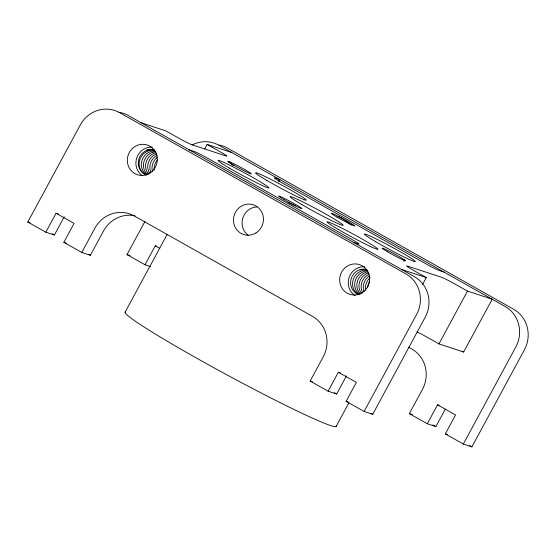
<?xml version="1.0" encoding="UTF-8"?>
<svg xmlns="http://www.w3.org/2000/svg" width="556" height="556" viewBox="0 0 556 556"><rect width="100%" height="100%" fill="white"/><g stroke="black" fill="none" stroke-linecap="round" stroke-linejoin="round"><path stroke-width="0.83" d="M27.8 222.039L80.293 124.947A30.059 28.669 -71.8 0 1 119.596 112.646L405.88 273.886A30.059 28.669 -71.8 0 1 416.625 314.383L364.131 411.475L346.11 401.328L356.354 382.382L338.34 372.235L328.096 391.181L310.144 381.068L323.238 356.848A30.059 28.669 -71.8 0 0 312.486 316.35L134.184 215.923A30.059 28.669 -71.8 0 0 94.881 228.224L81.788 252.445L63.836 242.34L74.073 223.394L56.059 213.247L45.814 232.186L27.8 222.039L30.142 222.81M45.814 232.186L54.398 235.007L64.232 216.826M81.788 252.445L90.371 255.267L103.465 231.046A30.059 28.669 -71.8 0 1 135.066 215.818M150.488 266.56L145.026 264.76L127.004 254.613L145.053 221.239M204.657 148.959L207.103 144.435L231.817 152.546M145.026 264.76L155.263 245.821L156.827 246.336M125.156 312.09L167.057 234.59M278.639 181.875L279.863 179.609L274.886 177.976A12.024 0.674 28.4 0 0 281.461 182.486L427.071 264.496A12.024 0.674 28.4 0 0 439.177 270.515L444.161 272.148M328.096 391.181L336.679 393.995L346.506 375.814M336.137 426.431L348.869 402.878M422.623 284.359L426.292 277.569L413.713 270.48A12.024 0.674 28.4 0 1 407.138 265.97L441.471 277.242A12.024 0.674 28.4 0 1 454.912 284.012L467.492 291.094L492.206 299.211L463.655 352.011L438.941 343.9L426.362 336.811A12.024 0.674 28.4 0 0 417.076 331.897M364.131 411.475L372.715 414.289L425.208 317.205A30.059 28.669 -71.8 0 0 414.456 276.707L128.179 115.46A30.059 28.669 -71.8 0 0 121.215 112.715M438.941 343.9L467.492 291.094M445.307 409.147L435.883 426.57L427.3 423.755L409.348 413.643L422.442 389.422A30.059 28.669 -71.8 0 0 411.697 348.925L408.674 347.222M427.3 423.755L437.544 404.81L439.101 405.324M218.953 144.97A30.059 28.669 -71.8 0 1 227.383 148.035L513.668 309.282A30.059 28.669 -71.8 0 1 524.412 349.78L471.919 446.864L463.336 444.049L445.321 433.902L455.559 414.964L437.544 404.81M463.336 444.049L515.836 346.958A30.059 28.669 -71.8 0 0 505.084 306.467L218.8 145.22A30.059 28.669 -71.8 0 0 191.987 145.053M141.189 122.793L165.903 130.903L178.483 137.992A12.024 0.674 28.4 0 0 191.924 144.755L226.257 156.027A12.024 0.674 28.4 0 0 219.676 151.517L207.103 144.435M189.235 149.856L194.218 151.489A12.024 0.674 28.4 0 1 206.318 157.508L351.934 239.511A12.024 0.674 28.4 0 1 358.509 244.021L353.533 242.388M401.578 269.451L426.292 277.569M56.059 213.247L58.401 214.018M127.004 254.613L130.125 255.642M63.836 242.34L66.178 243.104M338.34 372.235L340.675 373.007M310.144 381.068L312.486 381.833M409.348 413.643L412.469 414.665M346.11 401.328L348.452 402.092M445.321 433.902L447.663 434.667M462.154 351.17L463.655 352.011M155.263 245.821L159.767 248.358M432.895 424.888L435.883 426.57M469.667 445.599L471.919 446.864M52.146 233.735L54.398 235.007M88.87 254.419L90.371 255.267M334.434 392.731L336.679 393.995M371.213 413.449L372.715 414.289M229.371 162.435L228.113 161.608L228.641 162.06M233.103 165.361L232.012 164.562M231.511 164.194L230.587 163.52M230.177 163.214L228.87 162.234M358.425 294.624A13.226 12.614 -71.8 0 1 351.288 278.41A13.226 12.614 -71.8 0 1 366.626 269.528M146.089 175.029A13.226 12.614 -71.8 0 1 138.944 158.807A13.226 12.614 -71.8 0 1 154.283 149.932M338.117 216.249A13.08 2.377 32.3 0 1 350.301 224.283M350.766 224.694A13.08 2.377 32.3 0 1 351.197 225.097M288.084 202.37A13.08 0.931 24.6 0 1 295.271 205.762M404.003 259.569A13.08 1.598 21.1 0 1 403.851 260.959M360.469 293.957A13.08 12.03 -54.3 0 1 357.293 281.732A13.08 12.03 -54.3 0 1 366.446 272.106A13.08 12.663 79.9 0 1 367.982 271.738M358.634 294.291A13.08 12.03 -54.3 0 1 352.671 281.899A13.08 12.03 -54.3 0 1 362.151 270.696A13.08 12.663 79.9 0 1 366.856 270.195M359.496 294.207A13.08 12.03 -54.3 0 1 354.957 281.816A13.08 12.03 -54.3 0 1 364.298 271.404A13.08 12.663 79.9 0 1 367.419 270.862M361.588 293.554A13.08 12.03 -54.3 0 1 368.586 272.808M360.01 269.994A13.08 12.663 79.9 0 1 367.057 269.924M362.853 293.019A13.08 12.03 -54.3 0 1 369.247 274.087M365.556 290.079A13.08 12.03 -54.3 0 1 370.157 277.694M367.592 287.619A13.08 12.03 -54.3 0 1 369.664 281.51M363.999 291.643A13.08 12.03 -54.3 0 1 369.288 275.984M147.625 174.508A13.08 12.03 -54.3 0 1 143.782 162.171A13.08 12.03 -54.3 0 1 153.032 152.156M146.61 174.945A13.08 12.03 -54.3 0 1 139.167 162.748A13.08 12.03 -54.3 0 1 148.737 150.745A13.08 12.663 79.9 0 1 154.234 150.342M146.714 174.674A13.08 12.03 -54.3 0 1 141.467 162.262A13.08 12.03 -54.3 0 1 150.884 151.454A13.08 12.663 79.9 0 1 154.797 150.905M148.667 174.174A13.08 12.03 -54.3 0 1 155.173 152.858A13.08 12.663 79.9 0 1 155.944 152.65M153.032 152.156A13.08 12.663 79.9 0 1 155.36 151.677M146.596 150.044A13.08 12.663 79.9 0 1 154.401 150.217M149.856 173.701A13.08 12.03 -54.3 0 1 156.57 153.831M152.49 171.658A13.08 12.03 -54.3 0 1 157.369 157.223M154.186 170.053A13.08 12.03 -54.3 0 1 157.73 159.6M150.871 172.409A13.08 12.03 -54.3 0 1 157.258 155.194M119.005 112.27A30.059 28.669 -71.8 0 1 120.485 112.548M142.134 175.578A15.631 14.908 -71.8 0 1 136.859 157.598A15.631 14.908 -71.8 0 1 152.358 147.166M248.303 235.376A15.631 14.908 -71.8 0 1 242.77 218.174A15.631 14.908 -71.8 0 1 256.969 206.929M355.124 295.611A15.631 14.908 -71.8 0 1 349.064 277.583A15.631 14.908 -71.8 0 1 364.701 266.762M336.241 426.007A120.006 6.7 28.4 0 1 225.618 374.153A120.006 6.7 28.4 0 1 125.684 311.895M375.71 241.721A28.856 1.612 28.4 0 0 415.228 261.605A28.856 1.612 28.4 0 0 378.726 240.178A28.856 1.612 28.4 0 0 375.71 241.721M266.713 180.325A28.856 1.612 28.4 0 0 306.224 200.209A28.856 1.612 28.4 0 0 269.723 178.789A28.856 1.612 28.4 0 0 266.713 180.325M229.329 168.051A28.856 1.612 28.4 0 0 268.84 187.935A28.856 1.612 28.4 0 0 232.345 166.508A28.856 1.612 28.4 0 0 229.329 168.051M338.333 229.447A28.856 1.612 28.4 0 0 377.844 249.331A28.856 1.612 28.4 0 0 341.342 227.904A28.856 1.612 28.4 0 0 338.333 229.447M301.929 204.629A30.059 1.675 28.4 0 0 343.094 225.347A30.059 1.675 28.4 0 0 305.07 203.023A30.059 1.675 28.4 0 0 301.929 204.629M387.65 251.826A13.226 0.737 28.4 0 0 405.407 260.701A13.226 0.737 28.4 0 0 388.262 250.707A13.226 0.737 28.4 0 0 387.65 251.826M284.144 199.736A13.226 0.737 28.4 0 0 301.901 208.611A13.226 0.737 28.4 0 0 284.748 198.61A13.226 0.737 28.4 0 0 284.144 199.736M233.499 165.007A13.226 0.737 28.4 0 0 251.256 173.882A13.226 0.737 28.4 0 0 234.111 163.881A13.226 0.737 28.4 0 0 233.499 165.007M337.005 217.097A13.226 0.737 28.4 0 0 354.763 225.972A13.226 0.737 28.4 0 0 337.617 215.971A13.226 0.737 28.4 0 0 337.005 217.097M149.849 173.083A15.631 14.908 -71.8 0 0 149.717 146.138A15.631 14.908 -71.8 0 0 127.31 160.385A15.631 14.908 -71.8 0 0 149.849 173.083M256.017 232.881A15.631 14.908 -71.8 0 0 255.885 205.935A15.631 14.908 -71.8 0 0 233.478 220.183A15.631 14.908 -71.8 0 0 256.017 232.881M362.192 292.678A15.631 14.908 -71.8 0 0 362.053 265.74A15.631 14.908 -71.8 0 0 339.653 279.988A15.631 14.908 -71.8 0 0 362.192 292.678"/></g></svg>
